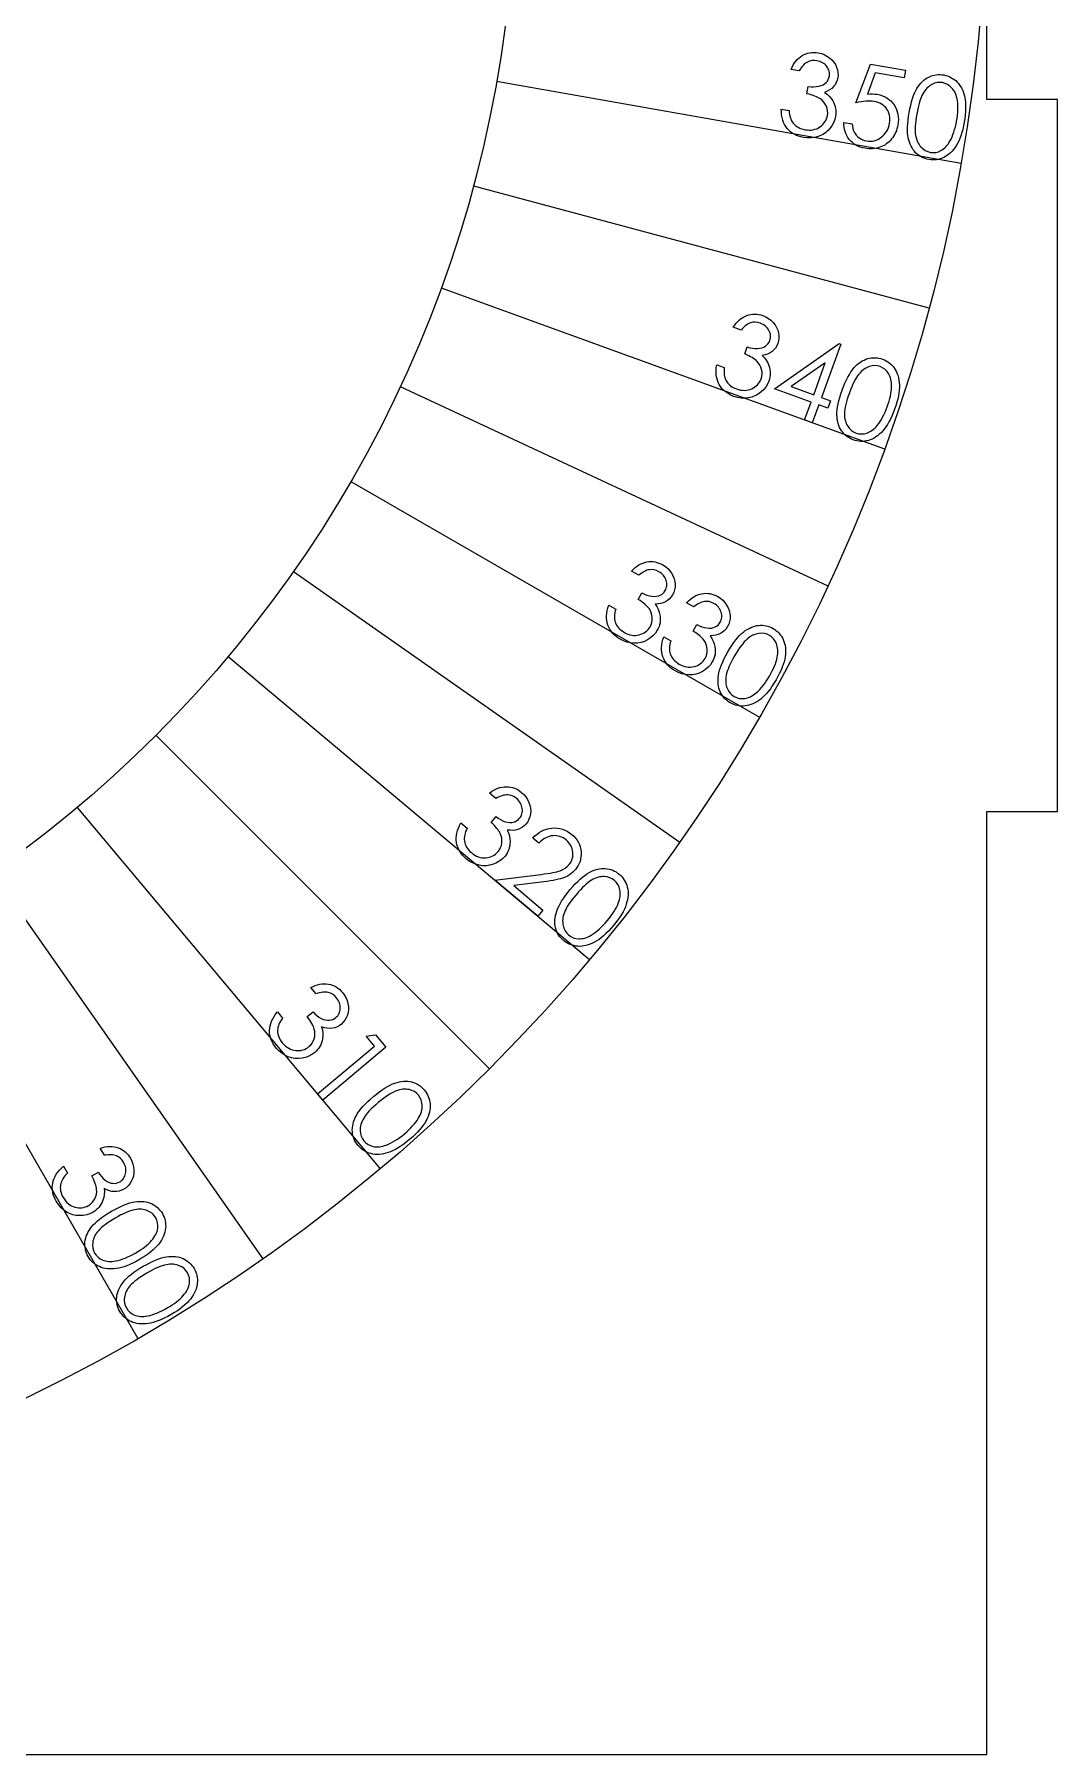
# Model space of a CAD drawing. Header units: millimetres. Extents: x 0 to 150, y -15 to 160.
# Drawn here: x 106.6 to 150, y 0 to 73 of the extents above; entities that cross this region are included whole.
import ezdxf

# ---------------------------------------------------------------- set-up
doc = ezdxf.new("R2010")
doc.units = ezdxf.units.MM

msp = doc.modelspace()

# ---------------------------------------------------------------- linework, layer by layer
at = {"color": 7, "linetype": 'Continuous', "lineweight": 25}
for p, q in [((147, 70.2), (147, 100)), ((150, 70.2), (147, 70.2)), ((150, 40), (150, 70.2)), ((147, 40), (150, 40)), ((147, 0), (147, 40)), ((3, 0), (147, 0))]:
    msp.add_line(p, q, dxfattribs=at)
at = {"color": 7, "linetype": 'Continuous'}
for p, q in [((126.21, 70.97), (145.906, 67.497)), ((125.228, 66.541), (144.547, 61.365)), ((123.864, 62.215), (142.658, 55.375)), ((122.128, 58.024), (140.254, 49.571)), ((120.033, 54), (137.354, 44)), ((117.596, 50.174), (133.979, 38.702)), ((114.834, 46.575), (130.155, 33.719)), ((111.77, 43.23), (125.912, 29.088)), ((108.425, 40.166), (121.281, 24.845)), ((104.826, 37.404), (116.298, 21.021)), ((101, 34.967), (111, 17.646))]:
    msp.add_line(p, q, dxfattribs=at)
at = {"color": 7, "linetype": 'Continuous', "flags": 128}
for points in [[(139.044, 71.413), (138.696, 71.474), (138.696, 71.474), (138.741, 71.573), (138.789, 71.663), (138.842, 71.747), (138.901, 71.824), (138.962, 71.894), (139.029, 71.956), (139.1, 72.012), (139.175, 72.061), (139.253, 72.102), (139.333, 72.136), (139.415, 72.161), (139.499, 72.18), (139.585, 72.19), (139.672, 72.193), (139.761, 72.188), (139.852, 72.176), (139.852, 72.176), (139.982, 72.145), (140.104, 72.1), (140.219, 72.04), (140.328, 71.966), (140.425, 71.88), (140.508, 71.786), (140.576, 71.685), (140.628, 71.574), (140.665, 71.46), (140.686, 71.346), (140.691, 71.233), (140.679, 71.12), (140.679, 71.12), (140.653, 71.014), (140.614, 70.916), (140.563, 70.826), (140.499, 70.744), (140.423, 70.67), (140.333, 70.605), (140.231, 70.548), (140.116, 70.498), (140.116, 70.498), (140.224, 70.422), (140.319, 70.336), (140.4, 70.24), (140.469, 70.135), (140.469, 70.135), (140.509, 70.057), (140.542, 69.977), (140.567, 69.898), (140.585, 69.818), (140.596, 69.736), (140.599, 69.654), (140.595, 69.571), (140.584, 69.487), (140.584, 69.487), (140.549, 69.345), (140.496, 69.21), (140.423, 69.081), (140.333, 68.959), (140.282, 68.903), (140.228, 68.85), (140.171, 68.802), (140.111, 68.758), (140.048, 68.718), (139.983, 68.683), (139.914, 68.652), (139.844, 68.626), (139.696, 68.586), (139.544, 68.568), (139.387, 68.567), (139.225, 68.586), (139.225, 68.586), (139.118, 68.61), (139.017, 68.64), (138.922, 68.677), (138.832, 68.722), (138.748, 68.773), (138.671, 68.832), (138.6, 68.898), (138.534, 68.971), (138.475, 69.051), (138.424, 69.137), (138.381, 69.229), (138.346, 69.328), (138.318, 69.433), (138.298, 69.544), (138.286, 69.661), (138.281, 69.785), (138.281, 69.785), (138.615, 69.726), (138.615, 69.726), (138.624, 69.642), (138.637, 69.563), (138.652, 69.49), (138.672, 69.422), (138.694, 69.358), (138.721, 69.3), (138.751, 69.248), (138.783, 69.201), (138.783, 69.201), (138.83, 69.147), (138.882, 69.098), (138.938, 69.056), (138.999, 69.018), (139.065, 68.985), (139.135, 68.957), (139.21, 68.935), (139.289, 68.918), (139.289, 68.918), (139.38, 68.905), (139.468, 68.901), (139.553, 68.903), (139.634, 68.915), (139.712, 68.933), (139.786, 68.959), (139.857, 68.993), (139.925, 69.035), (139.988, 69.083), (140.044, 69.134), (140.094, 69.189), (140.137, 69.248), (140.173, 69.31), (140.203, 69.376), (140.226, 69.445), (140.243, 69.518), (140.243, 69.518), (140.253, 69.618), (140.249, 69.717), (140.229, 69.815), (140.196, 69.912), (140.149, 70.005), (140.09, 70.088), (140.021, 70.163), (139.94, 70.228), (139.893, 70.258), (139.839, 70.287), (139.779, 70.315), (139.712, 70.342), (139.637, 70.368), (139.556, 70.393), (139.468, 70.418), (139.373, 70.441), (139.373, 70.441), (139.429, 70.754), (139.429, 70.754), (139.544, 70.74), (139.656, 70.735), (139.765, 70.743), (139.87, 70.761), (139.968, 70.789), (140.053, 70.826), (140.126, 70.87), (140.187, 70.922), (140.237, 70.981), (140.276, 71.045), (140.306, 71.113), (140.324, 71.186), (140.324, 71.186), (140.331, 71.241), (140.332, 71.295), (140.327, 71.349), (140.316, 71.401), (140.299, 71.453), (140.277, 71.503), (140.248, 71.553), (140.214, 71.602), (140.174, 71.648), (140.132, 71.69), (140.085, 71.727), (140.034, 71.76), (139.98, 71.788), (139.922, 71.811), (139.86, 71.83), (139.794, 71.844), (139.794, 71.844), (139.686, 71.855), (139.583, 71.849), (139.484, 71.826), (139.391, 71.787), (139.345, 71.76), (139.301, 71.727), (139.257, 71.69), (139.213, 71.645), (139.17, 71.596), (139.128, 71.541), (139.086, 71.48), (139.044, 71.413)], [(143.544, 71.437), (143.488, 71.111), (143.488, 71.111), (142.271, 71.326), (142.271, 71.326), (141.936, 70.425), (141.936, 70.425), (142.05, 70.434), (142.157, 70.435), (142.257, 70.431), (142.35, 70.418), (142.35, 70.418), (142.463, 70.393), (142.569, 70.359), (142.669, 70.316), (142.762, 70.265), (142.848, 70.205), (142.927, 70.135), (142.999, 70.057), (143.064, 69.97), (143.121, 69.877), (143.167, 69.779), (143.204, 69.678), (143.229, 69.574), (143.244, 69.465), (143.249, 69.353), (143.243, 69.237), (143.227, 69.117), (143.227, 69.117), (143.21, 69.034), (143.188, 68.953), (143.162, 68.875), (143.131, 68.8), (143.096, 68.728), (143.056, 68.658), (143.011, 68.591), (142.962, 68.526), (142.909, 68.465), (142.854, 68.409), (142.796, 68.357), (142.735, 68.311), (142.672, 68.268), (142.605, 68.231), (142.536, 68.198), (142.464, 68.17), (142.391, 68.147), (142.315, 68.129), (142.237, 68.116), (142.158, 68.108), (142.077, 68.106), (141.994, 68.108), (141.91, 68.115), (141.823, 68.128), (141.823, 68.128), (141.722, 68.15), (141.626, 68.179), (141.536, 68.216), (141.451, 68.26), (141.372, 68.31), (141.298, 68.369), (141.229, 68.434), (141.166, 68.507), (141.11, 68.585), (141.062, 68.666), (141.022, 68.751), (140.99, 68.839), (140.966, 68.93), (140.95, 69.026), (140.942, 69.124), (140.942, 69.225), (140.942, 69.225), (141.293, 69.163), (141.293, 69.163), (141.299, 69.065), (141.314, 68.975), (141.337, 68.893), (141.369, 68.819), (141.41, 68.752), (141.459, 68.689), (141.518, 68.63), (141.585, 68.576), (141.659, 68.529), (141.736, 68.491), (141.816, 68.463), (141.9, 68.443), (141.9, 68.443), (141.984, 68.432), (142.066, 68.43), (142.146, 68.437), (142.224, 68.451), (142.301, 68.475), (142.377, 68.507), (142.452, 68.547), (142.524, 68.596), (142.592, 68.653), (142.653, 68.714), (142.708, 68.78), (142.756, 68.852), (142.796, 68.929), (142.83, 69.012), (142.857, 69.1), (142.878, 69.193), (142.878, 69.193), (142.889, 69.278), (142.893, 69.36), (142.89, 69.439), (142.878, 69.516), (142.86, 69.589), (142.834, 69.66), (142.8, 69.727), (142.759, 69.793), (142.711, 69.854), (142.658, 69.908), (142.598, 69.957), (142.533, 69.999), (142.462, 70.037), (142.386, 70.067), (142.303, 70.093), (142.215, 70.112), (142.215, 70.112), (142.137, 70.122), (142.053, 70.128), (141.966, 70.129), (141.872, 70.125), (141.774, 70.116), (141.671, 70.101), (141.563, 70.082), (141.45, 70.058), (141.45, 70.058), (142.065, 71.697), (142.065, 71.697), (143.545, 71.437)], [(143.706, 69.645), (143.738, 69.809), (143.771, 69.962), (143.809, 70.105), (143.849, 70.239), (143.891, 70.361), (143.936, 70.472), (143.985, 70.574), (144.036, 70.665), (144.09, 70.748), (144.147, 70.824), (144.206, 70.894), (144.269, 70.959), (144.333, 71.016), (144.401, 71.068), (144.471, 71.113), (144.545, 71.152), (144.62, 71.185), (144.696, 71.212), (144.773, 71.231), (144.851, 71.245), (144.93, 71.253), (145.009, 71.255), (145.09, 71.249), (145.171, 71.238), (145.171, 71.238), (145.252, 71.22), (145.331, 71.197), (145.406, 71.168), (145.479, 71.135), (145.548, 71.094), (145.614, 71.048), (145.678, 70.997), (145.738, 70.94), (145.795, 70.878), (145.847, 70.81), (145.894, 70.737), (145.938, 70.659), (145.976, 70.574), (146.009, 70.485), (146.039, 70.391), (146.063, 70.29), (146.082, 70.185), (146.095, 70.071), (146.101, 69.95), (146.102, 69.821), (146.095, 69.686), (146.082, 69.543), (146.063, 69.392), (146.038, 69.235), (146.038, 69.235), (146.008, 69.078), (145.975, 68.931), (145.938, 68.793), (145.898, 68.663), (145.855, 68.543), (145.808, 68.432), (145.758, 68.33), (145.704, 68.237), (145.647, 68.152), (145.587, 68.073), (145.526, 68.001), (145.461, 67.935), (145.394, 67.876), (145.324, 67.823), (145.251, 67.777), (145.176, 67.737), (145.099, 67.704), (145.021, 67.677), (144.942, 67.656), (144.863, 67.642), (144.783, 67.635), (144.702, 67.633), (144.621, 67.638), (144.538, 67.649), (144.538, 67.649), (144.457, 67.667), (144.38, 67.689), (144.306, 67.718), (144.235, 67.752), (144.167, 67.791), (144.102, 67.836), (144.04, 67.886), (143.981, 67.942), (143.926, 68.003), (143.876, 68.069), (143.83, 68.141), (143.789, 68.217), (143.752, 68.299), (143.72, 68.386), (143.693, 68.478), (143.67, 68.575), (143.652, 68.679), (143.641, 68.791), (143.636, 68.912), (143.638, 69.042), (143.645, 69.18), (143.659, 69.326), (143.68, 69.482), (143.706, 69.645)], [(144.029, 69.582), (144.006, 69.441), (143.987, 69.309), (143.973, 69.185), (143.965, 69.069), (143.961, 68.962), (143.961, 68.862), (143.967, 68.771), (143.978, 68.688), (143.992, 68.612), (144.011, 68.539), (144.034, 68.47), (144.06, 68.406), (144.09, 68.345), (144.124, 68.287), (144.162, 68.234), (144.203, 68.185), (144.294, 68.1), (144.391, 68.034), (144.494, 67.986), (144.604, 67.957), (144.604, 67.957), (144.717, 67.947), (144.831, 67.956), (144.943, 67.984), (145.055, 68.031), (145.11, 68.063), (145.163, 68.099), (145.214, 68.141), (145.262, 68.189), (145.308, 68.24), (145.353, 68.298), (145.395, 68.36), (145.435, 68.428), (145.435, 68.428), (145.481, 68.517), (145.524, 68.61), (145.564, 68.709), (145.601, 68.813), (145.635, 68.923), (145.665, 69.038), (145.693, 69.158), (145.717, 69.284), (145.717, 69.284), (145.737, 69.41), (145.753, 69.531), (145.764, 69.647), (145.771, 69.758), (145.773, 69.863), (145.77, 69.963), (145.763, 70.058), (145.751, 70.147), (145.736, 70.232), (145.716, 70.312), (145.693, 70.387), (145.667, 70.456), (145.636, 70.52), (145.601, 70.58), (145.564, 70.635), (145.521, 70.684), (145.432, 70.769), (145.336, 70.835), (145.233, 70.882), (145.125, 70.912), (145.125, 70.912), (145.011, 70.922), (144.897, 70.912), (144.785, 70.884), (144.671, 70.835), (144.616, 70.803), (144.562, 70.766), (144.511, 70.724), (144.462, 70.677), (144.415, 70.626), (144.37, 70.569), (144.328, 70.506), (144.288, 70.44), (144.249, 70.365), (144.212, 70.282), (144.178, 70.189), (144.144, 70.086), (144.113, 69.974), (144.083, 69.853), (144.055, 69.722), (144.029, 69.582)], [(136.577, 60.42), (136.246, 60.54), (136.246, 60.54), (136.307, 60.629), (136.371, 60.71), (136.437, 60.783), (136.507, 60.848), (136.581, 60.906), (136.657, 60.956), (136.736, 60.999), (136.819, 61.033), (136.903, 61.06), (136.988, 61.08), (137.073, 61.091), (137.159, 61.094), (137.244, 61.09), (137.331, 61.078), (137.418, 61.058), (137.504, 61.03), (137.504, 61.03), (137.627, 60.977), (137.74, 60.911), (137.843, 60.832), (137.936, 60.74), (138.017, 60.639), (138.082, 60.533), (138.131, 60.421), (138.163, 60.303), (138.18, 60.184), (138.18, 60.069), (138.165, 59.956), (138.134, 59.848), (138.134, 59.848), (138.091, 59.748), (138.035, 59.658), (137.969, 59.579), (137.893, 59.509), (137.805, 59.45), (137.705, 59.401), (137.595, 59.363), (137.474, 59.334), (137.474, 59.334), (137.566, 59.24), (137.645, 59.139), (137.708, 59.031), (137.758, 58.915), (137.758, 58.915), (137.783, 58.831), (137.802, 58.748), (137.813, 58.665), (137.817, 58.583), (137.814, 58.501), (137.802, 58.42), (137.784, 58.339), (137.759, 58.258), (137.759, 58.258), (137.7, 58.125), (137.624, 58.001), (137.53, 57.887), (137.42, 57.784), (137.36, 57.737), (137.298, 57.695), (137.233, 57.657), (137.167, 57.624), (137.098, 57.596), (137.028, 57.573), (136.955, 57.554), (136.88, 57.54), (136.729, 57.527), (136.576, 57.534), (136.422, 57.561), (136.266, 57.608), (136.266, 57.608), (136.165, 57.649), (136.07, 57.697), (135.983, 57.75), (135.902, 57.809), (135.829, 57.874), (135.764, 57.946), (135.705, 58.023), (135.653, 58.105), (135.609, 58.194), (135.574, 58.288), (135.547, 58.386), (135.529, 58.49), (135.52, 58.598), (135.52, 58.711), (135.528, 58.828), (135.545, 58.951), (135.545, 58.951), (135.864, 58.835), (135.864, 58.835), (135.858, 58.751), (135.857, 58.671), (135.86, 58.596), (135.867, 58.525), (135.878, 58.459), (135.894, 58.398), (135.914, 58.341), (135.938, 58.289), (135.938, 58.289), (135.975, 58.228), (136.017, 58.171), (136.065, 58.119), (136.118, 58.072), (136.177, 58.028), (136.241, 57.988), (136.311, 57.954), (136.386, 57.923), (136.386, 57.923), (136.474, 57.895), (136.559, 57.875), (136.643, 57.864), (136.725, 57.86), (136.804, 57.864), (136.882, 57.878), (136.958, 57.899), (137.032, 57.928), (137.102, 57.964), (137.167, 58.005), (137.225, 58.05), (137.277, 58.101), (137.324, 58.155), (137.364, 58.215), (137.399, 58.279), (137.428, 58.348), (137.428, 58.348), (137.455, 58.444), (137.468, 58.542), (137.466, 58.642), (137.45, 58.743), (137.42, 58.843), (137.378, 58.935), (137.322, 59.02), (137.253, 59.098), (137.213, 59.135), (137.165, 59.173), (137.11, 59.212), (137.049, 59.25), (136.98, 59.288), (136.904, 59.328), (136.822, 59.367), (136.733, 59.406), (136.733, 59.406), (136.842, 59.705), (136.842, 59.705), (136.953, 59.67), (137.063, 59.647), (137.171, 59.635), (137.277, 59.635), (137.378, 59.646), (137.469, 59.666), (137.548, 59.697), (137.617, 59.738), (137.676, 59.787), (137.725, 59.843), (137.765, 59.905), (137.796, 59.973), (137.796, 59.973), (137.812, 60.027), (137.823, 60.08), (137.827, 60.133), (137.826, 60.186), (137.819, 60.24), (137.805, 60.294), (137.786, 60.348), (137.76, 60.402), (137.73, 60.454), (137.695, 60.503), (137.655, 60.547), (137.612, 60.588), (137.563, 60.625), (137.509, 60.658), (137.451, 60.688), (137.389, 60.713), (137.389, 60.713), (137.284, 60.742), (137.182, 60.754), (137.082, 60.749), (136.983, 60.726), (136.934, 60.708), (136.884, 60.683), (136.834, 60.654), (136.784, 60.618), (136.733, 60.578), (136.681, 60.531), (136.629, 60.478), (136.578, 60.42)], [(140.742, 59.851), (140.809, 59.827), (140.809, 59.827), (139.983, 57.558), (139.983, 57.558), (140.377, 57.415), (140.377, 57.415), (140.264, 57.103), (140.264, 57.103), (139.87, 57.246), (139.87, 57.246), (139.594, 56.49), (139.594, 56.49), (139.269, 56.608), (139.269, 56.608), (139.544, 57.365), (139.544, 57.365), (137.989, 57.931), (137.989, 57.931), (140.743, 59.851)], [(140.864, 57.869), (140.923, 58.025), (140.983, 58.17), (141.044, 58.304), (141.107, 58.427), (141.169, 58.54), (141.234, 58.643), (141.299, 58.734), (141.365, 58.815), (141.432, 58.887), (141.501, 58.953), (141.572, 59.012), (141.644, 59.063), (141.718, 59.109), (141.794, 59.148), (141.871, 59.18), (141.949, 59.206), (142.029, 59.225), (142.108, 59.239), (142.187, 59.245), (142.266, 59.246), (142.345, 59.239), (142.423, 59.227), (142.502, 59.208), (142.58, 59.183), (142.58, 59.183), (142.657, 59.151), (142.73, 59.115), (142.8, 59.073), (142.865, 59.027), (142.926, 58.975), (142.984, 58.919), (143.037, 58.857), (143.087, 58.791), (143.132, 58.72), (143.171, 58.644), (143.204, 58.564), (143.233, 58.479), (143.256, 58.39), (143.274, 58.296), (143.286, 58.198), (143.293, 58.095), (143.293, 57.987), (143.286, 57.874), (143.272, 57.753), (143.249, 57.627), (143.22, 57.495), (143.183, 57.356), (143.138, 57.212), (143.086, 57.061), (143.086, 57.061), (143.029, 56.912), (142.971, 56.774), (142.911, 56.644), (142.848, 56.524), (142.784, 56.413), (142.719, 56.312), (142.652, 56.22), (142.583, 56.138), (142.512, 56.065), (142.44, 55.997), (142.367, 55.937), (142.292, 55.884), (142.215, 55.837), (142.137, 55.797), (142.058, 55.764), (141.977, 55.738), (141.896, 55.718), (141.815, 55.706), (141.734, 55.699), (141.654, 55.699), (141.574, 55.706), (141.494, 55.718), (141.414, 55.737), (141.335, 55.763), (141.335, 55.763), (141.259, 55.794), (141.187, 55.83), (141.119, 55.87), (141.055, 55.916), (140.995, 55.967), (140.938, 56.021), (140.887, 56.082), (140.838, 56.147), (140.795, 56.217), (140.757, 56.29), (140.724, 56.369), (140.697, 56.451), (140.676, 56.538), (140.659, 56.629), (140.648, 56.724), (140.643, 56.823), (140.643, 56.928), (140.652, 57.041), (140.668, 57.161), (140.692, 57.288), (140.724, 57.423), (140.763, 57.564), (140.809, 57.713), (140.864, 57.869)], [(139.658, 57.677), (140.151, 59.034), (140.151, 59.034), (138.699, 58.025), (138.699, 58.025), (139.658, 57.677)], [(141.169, 57.751), (141.122, 57.617), (141.081, 57.49), (141.046, 57.37), (141.018, 57.258), (140.995, 57.153), (140.979, 57.055), (140.969, 56.965), (140.964, 56.882), (140.966, 56.804), (140.971, 56.729), (140.981, 56.658), (140.996, 56.589), (141.015, 56.524), (141.039, 56.462), (141.067, 56.403), (141.099, 56.347), (141.173, 56.248), (141.257, 56.166), (141.351, 56.101), (141.453, 56.053), (141.453, 56.053), (141.563, 56.024), (141.675, 56.013), (141.791, 56.021), (141.909, 56.049), (141.969, 56.07), (142.027, 56.097), (142.085, 56.129), (142.14, 56.167), (142.195, 56.211), (142.249, 56.259), (142.301, 56.314), (142.352, 56.373), (142.352, 56.373), (142.413, 56.452), (142.471, 56.537), (142.528, 56.627), (142.582, 56.723), (142.634, 56.825), (142.684, 56.933), (142.732, 57.046), (142.777, 57.165), (142.777, 57.165), (142.82, 57.286), (142.856, 57.402), (142.888, 57.515), (142.913, 57.622), (142.933, 57.726), (142.949, 57.825), (142.958, 57.918), (142.962, 58.009), (142.961, 58.095), (142.956, 58.176), (142.946, 58.254), (142.932, 58.327), (142.913, 58.396), (142.889, 58.46), (142.861, 58.52), (142.829, 58.576), (142.755, 58.675), (142.672, 58.757), (142.58, 58.822), (142.478, 58.868), (142.478, 58.868), (142.368, 58.899), (142.255, 58.909), (142.138, 58.9), (142.018, 58.871), (141.958, 58.85), (141.899, 58.823), (141.841, 58.791), (141.785, 58.753), (141.73, 58.71), (141.676, 58.662), (141.623, 58.608), (141.572, 58.549), (141.522, 58.484), (141.471, 58.408), (141.421, 58.322), (141.37, 58.227), (141.32, 58.122), (141.27, 58.008), (141.22, 57.884), (141.169, 57.751)], [(132.241, 50.022), (131.936, 50.199), (131.936, 50.199), (132.011, 50.275), (132.088, 50.344), (132.167, 50.404), (132.246, 50.457), (132.328, 50.5), (132.412, 50.537), (132.497, 50.565), (132.584, 50.584), (132.672, 50.596), (132.758, 50.6), (132.844, 50.597), (132.929, 50.586), (133.013, 50.567), (133.095, 50.539), (133.178, 50.505), (133.258, 50.462), (133.258, 50.462), (133.37, 50.389), (133.469, 50.304), (133.557, 50.209), (133.633, 50.102), (133.696, 49.988), (133.741, 49.873), (133.769, 49.753), (133.781, 49.632), (133.777, 49.512), (133.757, 49.399), (133.723, 49.291), (133.673, 49.189), (133.673, 49.189), (133.613, 49.099), (133.543, 49.019), (133.464, 48.953), (133.377, 48.898), (133.279, 48.855), (133.173, 48.824), (133.058, 48.805), (132.934, 48.798), (132.934, 48.798), (133.009, 48.691), (133.068, 48.578), (133.112, 48.46), (133.14, 48.337), (133.14, 48.337), (133.151, 48.25), (133.154, 48.165), (133.151, 48.082), (133.141, 48), (133.123, 47.92), (133.098, 47.842), (133.067, 47.766), (133.027, 47.691), (133.027, 47.691), (132.946, 47.569), (132.85, 47.461), (132.739, 47.365), (132.612, 47.282), (132.476, 47.215), (132.335, 47.169), (132.189, 47.142), (132.039, 47.136), (131.887, 47.15), (131.738, 47.183), (131.592, 47.236), (131.446, 47.309), (131.446, 47.309), (131.354, 47.367), (131.269, 47.431), (131.193, 47.498), (131.124, 47.57), (131.063, 47.647), (131.01, 47.729), (130.966, 47.815), (130.93, 47.905), (130.902, 48), (130.883, 48.098), (130.874, 48.2), (130.875, 48.305), (130.884, 48.413), (130.903, 48.524), (130.931, 48.639), (130.969, 48.756), (130.969, 48.756), (131.263, 48.587), (131.263, 48.587), (131.242, 48.505), (131.227, 48.426), (131.217, 48.352), (131.212, 48.281), (131.212, 48.214), (131.216, 48.151), (131.227, 48.092), (131.242, 48.036), (131.242, 48.036), (131.267, 47.97), (131.299, 47.907), (131.337, 47.848), (131.381, 47.792), (131.431, 47.738), (131.488, 47.689), (131.55, 47.642), (131.619, 47.599), (131.619, 47.599), (131.7, 47.556), (131.781, 47.522), (131.862, 47.495), (131.941, 47.478), (132.021, 47.468), (132.099, 47.468), (132.178, 47.475), (132.256, 47.492), (132.331, 47.515), (132.401, 47.544), (132.466, 47.579), (132.527, 47.619), (132.582, 47.665), (132.632, 47.717), (132.678, 47.773), (132.718, 47.837), (132.718, 47.837), (132.762, 47.926), (132.791, 48.02), (132.807, 48.119), (132.809, 48.221), (132.797, 48.325), (132.771, 48.423), (132.731, 48.516), (132.677, 48.605), (132.643, 48.649), (132.603, 48.695), (132.556, 48.742), (132.502, 48.79), (132.441, 48.84), (132.373, 48.891), (132.299, 48.944), (132.218, 48.998), (132.218, 48.998), (132.376, 49.272), (132.376, 49.272), (132.479, 49.219), (132.584, 49.177), (132.688, 49.147), (132.793, 49.129), (132.894, 49.122), (132.987, 49.127), (133.07, 49.143), (133.145, 49.171), (133.212, 49.209), (133.27, 49.255), (133.321, 49.309), (133.363, 49.371), (133.363, 49.371), (133.388, 49.421), (133.407, 49.472), (133.421, 49.523), (133.429, 49.576), (133.431, 49.63), (133.427, 49.685), (133.417, 49.742), (133.402, 49.8), (133.381, 49.856), (133.355, 49.91), (133.323, 49.961), (133.287, 50.009), (133.246, 50.053), (133.199, 50.096), (133.147, 50.135), (133.09, 50.171), (133.09, 50.171), (132.992, 50.218), (132.894, 50.247), (132.794, 50.26), (132.693, 50.254), (132.642, 50.244), (132.589, 50.229), (132.535, 50.208), (132.478, 50.182), (132.422, 50.15), (132.363, 50.113), (132.303, 50.07), (132.242, 50.022)], [(134.573, 48.676), (134.267, 48.852), (134.267, 48.852), (134.342, 48.929), (134.42, 48.998), (134.498, 49.058), (134.578, 49.11), (134.66, 49.154), (134.743, 49.19), (134.829, 49.218), (134.916, 49.238), (135.004, 49.25), (135.09, 49.254), (135.175, 49.251), (135.26, 49.239), (135.344, 49.221), (135.427, 49.193), (135.509, 49.159), (135.59, 49.116), (135.59, 49.116), (135.701, 49.043), (135.801, 48.958), (135.888, 48.863), (135.965, 48.756), (136.027, 48.642), (136.073, 48.526), (136.101, 48.407), (136.113, 48.286), (136.109, 48.166), (136.089, 48.052), (136.055, 47.945), (136.005, 47.843), (136.005, 47.843), (135.945, 47.752), (135.874, 47.673), (135.796, 47.607), (135.708, 47.552), (135.611, 47.509), (135.505, 47.478), (135.389, 47.459), (135.265, 47.452), (135.265, 47.452), (135.34, 47.344), (135.4, 47.231), (135.443, 47.114), (135.471, 46.991), (135.471, 46.991), (135.482, 46.904), (135.486, 46.819), (135.482, 46.736), (135.473, 46.654), (135.454, 46.574), (135.43, 46.496), (135.398, 46.42), (135.359, 46.345), (135.359, 46.345), (135.278, 46.223), (135.182, 46.115), (135.07, 46.019), (134.943, 45.936), (134.807, 45.869), (134.666, 45.823), (134.521, 45.796), (134.371, 45.79), (134.219, 45.804), (134.07, 45.837), (133.923, 45.89), (133.778, 45.963), (133.778, 45.963), (133.686, 46.021), (133.601, 46.084), (133.524, 46.152), (133.456, 46.224), (133.395, 46.301), (133.342, 46.382), (133.298, 46.469), (133.261, 46.559), (133.233, 46.654), (133.215, 46.752), (133.206, 46.854), (133.207, 46.959), (133.216, 47.067), (133.235, 47.177), (133.263, 47.292), (133.301, 47.41), (133.301, 47.41), (133.594, 47.241), (133.594, 47.241), (133.574, 47.159), (133.559, 47.08), (133.549, 47.006), (133.544, 46.935), (133.543, 46.868), (133.548, 46.805), (133.559, 46.746), (133.573, 46.69), (133.573, 46.69), (133.599, 46.624), (133.631, 46.561), (133.669, 46.502), (133.713, 46.446), (133.763, 46.392), (133.819, 46.342), (133.882, 46.296), (133.951, 46.253), (133.951, 46.253), (134.032, 46.21), (134.112, 46.176), (134.193, 46.149), (134.273, 46.131), (134.352, 46.122), (134.431, 46.122), (134.509, 46.129), (134.587, 46.145), (134.662, 46.169), (134.732, 46.198), (134.797, 46.232), (134.858, 46.273), (134.913, 46.319), (134.964, 46.37), (135.009, 46.427), (135.05, 46.49), (135.05, 46.49), (135.093, 46.58), (135.123, 46.674), (135.139, 46.773), (135.14, 46.875), (135.128, 46.978), (135.102, 47.077), (135.063, 47.17), (135.009, 47.259), (134.975, 47.303), (134.934, 47.349), (134.887, 47.396), (134.833, 47.444), (134.772, 47.494), (134.705, 47.545), (134.631, 47.597), (134.549, 47.651), (134.549, 47.651), (134.708, 47.926), (134.708, 47.926), (134.811, 47.873), (134.915, 47.831), (135.02, 47.801), (135.125, 47.783), (135.226, 47.776), (135.318, 47.78), (135.402, 47.797), (135.477, 47.825), (135.543, 47.862), (135.602, 47.909), (135.652, 47.963), (135.694, 48.025), (135.694, 48.025), (135.719, 48.075), (135.739, 48.125), (135.752, 48.177), (135.761, 48.23), (135.762, 48.284), (135.759, 48.339), (135.749, 48.396), (135.733, 48.454), (135.712, 48.51), (135.687, 48.564), (135.655, 48.615), (135.618, 48.662), (135.577, 48.707), (135.53, 48.749), (135.478, 48.789), (135.421, 48.824), (135.421, 48.824), (135.324, 48.871), (135.226, 48.901), (135.126, 48.913), (135.025, 48.908), (134.973, 48.898), (134.92, 48.883), (134.866, 48.862), (134.81, 48.836), (134.753, 48.804), (134.694, 48.767), (134.635, 48.724), (134.573, 48.676)], [(136.02, 46.767), (136.105, 46.91), (136.19, 47.042), (136.272, 47.164), (136.355, 47.275), (136.436, 47.374), (136.518, 47.464), (136.597, 47.543), (136.676, 47.611), (136.755, 47.67), (136.835, 47.722), (136.915, 47.768), (136.994, 47.807), (137.075, 47.839), (137.156, 47.864), (137.238, 47.882), (137.32, 47.894), (137.401, 47.899), (137.482, 47.898), (137.56, 47.891), (137.638, 47.877), (137.715, 47.858), (137.79, 47.832), (137.864, 47.799), (137.936, 47.761), (137.936, 47.761), (138.006, 47.717), (138.072, 47.668), (138.133, 47.616), (138.189, 47.559), (138.24, 47.498), (138.287, 47.432), (138.329, 47.363), (138.366, 47.288), (138.397, 47.21), (138.423, 47.129), (138.443, 47.044), (138.456, 46.956), (138.463, 46.864), (138.465, 46.769), (138.46, 46.671), (138.449, 46.568), (138.43, 46.462), (138.404, 46.351), (138.369, 46.235), (138.325, 46.115), (138.273, 45.99), (138.212, 45.86), (138.143, 45.725), (138.066, 45.586), (138.066, 45.586), (137.984, 45.45), (137.902, 45.323), (137.821, 45.206), (137.739, 45.099), (137.657, 45.001), (137.575, 44.913), (137.493, 44.834), (137.411, 44.766), (137.329, 44.705), (137.246, 44.651), (137.163, 44.605), (137.08, 44.566), (136.997, 44.533), (136.913, 44.507), (136.83, 44.489), (136.746, 44.477), (136.662, 44.472), (136.58, 44.473), (136.499, 44.481), (136.42, 44.494), (136.342, 44.515), (136.267, 44.541), (136.192, 44.574), (136.118, 44.612), (136.118, 44.612), (136.049, 44.656), (135.984, 44.703), (135.924, 44.755), (135.868, 44.811), (135.818, 44.871), (135.772, 44.935), (135.732, 45.004), (135.695, 45.076), (135.664, 45.153), (135.64, 45.232), (135.622, 45.315), (135.609, 45.401), (135.603, 45.49), (135.602, 45.582), (135.608, 45.678), (135.62, 45.777), (135.639, 45.88), (135.667, 45.989), (135.704, 46.104), (135.749, 46.225), (135.804, 46.352), (135.867, 46.485), (135.939, 46.623), (136.02, 46.767)], [(136.299, 46.598), (136.23, 46.474), (136.167, 46.356), (136.112, 46.245), (136.065, 46.139), (136.024, 46.04), (135.991, 45.946), (135.965, 45.859), (135.947, 45.778), (135.935, 45.701), (135.927, 45.627), (135.925, 45.554), (135.927, 45.485), (135.935, 45.418), (135.948, 45.352), (135.965, 45.289), (135.987, 45.229), (136.043, 45.118), (136.111, 45.023), (136.192, 44.942), (136.284, 44.878), (136.284, 44.878), (136.387, 44.829), (136.497, 44.799), (136.612, 44.787), (136.733, 44.794), (136.795, 44.804), (136.857, 44.821), (136.919, 44.843), (136.98, 44.87), (137.041, 44.904), (137.102, 44.942), (137.163, 44.987), (137.224, 45.037), (137.224, 45.037), (137.297, 45.104), (137.37, 45.176), (137.441, 45.255), (137.512, 45.341), (137.581, 45.432), (137.649, 45.528), (137.715, 45.632), (137.78, 45.742), (137.78, 45.742), (137.843, 45.853), (137.9, 45.961), (137.949, 46.066), (137.994, 46.168), (138.031, 46.266), (138.064, 46.361), (138.089, 46.452), (138.109, 46.54), (138.123, 46.625), (138.132, 46.706), (138.135, 46.784), (138.134, 46.858), (138.127, 46.929), (138.115, 46.997), (138.098, 47.061), (138.076, 47.121), (138.02, 47.231), (137.953, 47.326), (137.873, 47.406), (137.781, 47.47), (137.781, 47.47), (137.678, 47.518), (137.568, 47.548), (137.452, 47.56), (137.329, 47.553), (137.203, 47.526), (137.079, 47.478), (136.956, 47.407), (136.835, 47.314), (136.774, 47.258), (136.711, 47.192), (136.646, 47.116), (136.58, 47.032), (136.512, 46.938), (136.443, 46.834), (136.372, 46.72), (136.299, 46.598)], [(126.185, 40.552), (125.912, 40.782), (125.912, 40.782), (126, 40.845), (126.089, 40.899), (126.177, 40.946), (126.266, 40.984), (126.355, 41.013), (126.445, 41.034), (126.535, 41.047), (126.624, 41.051), (126.714, 41.047), (126.8, 41.036), (126.885, 41.017), (126.967, 40.991), (127.047, 40.957), (127.124, 40.916), (127.2, 40.867), (127.273, 40.81), (127.273, 40.81), (127.37, 40.719), (127.455, 40.617), (127.525, 40.507), (127.582, 40.388), (127.624, 40.264), (127.649, 40.142), (127.657, 40.018), (127.647, 39.895), (127.621, 39.778), (127.582, 39.668), (127.53, 39.567), (127.462, 39.475), (127.462, 39.475), (127.387, 39.395), (127.303, 39.329), (127.213, 39.276), (127.117, 39.237), (127.013, 39.211), (126.902, 39.199), (126.784, 39.201), (126.66, 39.215), (126.66, 39.215), (126.715, 39.095), (126.754, 38.972), (126.777, 38.847), (126.783, 38.721), (126.783, 38.721), (126.779, 38.633), (126.767, 38.548), (126.75, 38.465), (126.725, 38.386), (126.694, 38.309), (126.655, 38.237), (126.61, 38.166), (126.559, 38.098), (126.559, 38.098), (126.456, 37.992), (126.342, 37.901), (126.214, 37.825), (126.074, 37.765), (125.928, 37.723), (125.779, 37.701), (125.63, 37.7), (125.479, 37.721), (125.331, 37.761), (125.189, 37.821), (125.052, 37.899), (124.921, 37.997), (124.921, 37.997), (124.839, 38.071), (124.766, 38.148), (124.701, 38.228), (124.646, 38.312), (124.599, 38.399), (124.561, 38.489), (124.532, 38.582), (124.511, 38.679), (124.5, 38.778), (124.499, 38.879), (124.508, 38.981), (124.527, 39.086), (124.555, 39.191), (124.594, 39.298), (124.642, 39.407), (124.701, 39.518), (124.701, 39.518), (124.962, 39.298), (124.962, 39.298), (124.928, 39.22), (124.899, 39.145), (124.876, 39.072), (124.858, 39.004), (124.846, 38.937), (124.84, 38.873), (124.839, 38.813), (124.844, 38.755), (124.844, 38.755), (124.858, 38.685), (124.879, 38.617), (124.906, 38.551), (124.94, 38.487), (124.981, 38.425), (125.028, 38.366), (125.082, 38.309), (125.143, 38.254), (125.143, 38.254), (125.216, 38.197), (125.29, 38.149), (125.366, 38.109), (125.442, 38.077), (125.519, 38.054), (125.597, 38.04), (125.677, 38.034), (125.756, 38.036), (125.835, 38.046), (125.91, 38.063), (125.981, 38.085), (126.048, 38.115), (126.111, 38.151), (126.17, 38.193), (126.226, 38.242), (126.277, 38.298), (126.277, 38.298), (126.336, 38.379), (126.382, 38.467), (126.414, 38.563), (126.434, 38.664), (126.439, 38.769), (126.431, 38.871), (126.407, 38.971), (126.369, 39.068), (126.343, 39.118), (126.312, 39.17), (126.273, 39.225), (126.228, 39.283), (126.176, 39.342), (126.118, 39.405), (126.053, 39.471), (125.982, 39.539), (125.982, 39.539), (126.188, 39.784), (126.188, 39.784), (126.281, 39.713), (126.377, 39.654), (126.475, 39.605), (126.577, 39.568), (126.676, 39.543), (126.769, 39.532), (126.855, 39.534), (126.934, 39.548), (127.007, 39.575), (127.073, 39.611), (127.133, 39.656), (127.185, 39.71), (127.185, 39.71), (127.219, 39.754), (127.248, 39.801), (127.27, 39.851), (127.287, 39.902), (127.298, 39.955), (127.305, 40.01), (127.305, 40.069), (127.299, 40.128), (127.288, 40.188), (127.272, 40.246), (127.249, 40.302), (127.222, 40.356), (127.188, 40.407), (127.149, 40.457), (127.105, 40.505), (127.054, 40.55), (127.054, 40.55), (126.966, 40.615), (126.873, 40.662), (126.776, 40.691), (126.674, 40.704), (126.622, 40.703), (126.566, 40.697), (126.509, 40.686), (126.448, 40.67), (126.386, 40.648), (126.322, 40.622), (126.254, 40.59), (126.185, 40.552)], [(128.003, 38.656), (127.746, 38.871), (127.746, 38.871), (127.834, 38.962), (127.925, 39.043), (128.021, 39.113), (128.12, 39.172), (128.223, 39.219), (128.331, 39.257), (128.442, 39.284), (128.556, 39.299), (128.672, 39.304), (128.784, 39.298), (128.894, 39.281), (129, 39.253), (129.104, 39.213), (129.205, 39.163), (129.302, 39.102), (129.397, 39.029), (129.397, 39.029), (129.484, 38.949), (129.56, 38.866), (129.626, 38.779), (129.681, 38.689), (129.725, 38.595), (129.759, 38.496), (129.782, 38.395), (129.795, 38.289), (129.797, 38.183), (129.79, 38.081), (129.774, 37.981), (129.748, 37.886), (129.713, 37.793), (129.668, 37.703), (129.614, 37.618), (129.551, 37.535), (129.551, 37.535), (129.45, 37.429), (129.34, 37.338), (129.217, 37.262), (129.084, 37.201), (129.01, 37.174), (128.926, 37.149), (128.832, 37.124), (128.728, 37.101), (128.613, 37.079), (128.488, 37.057), (128.354, 37.037), (128.209, 37.017), (128.209, 37.017), (126.94, 36.857), (126.94, 36.857), (128.174, 35.821), (128.174, 35.821), (127.958, 35.563), (127.958, 35.563), (126.141, 37.087), (126.141, 37.087), (128.09, 37.333), (128.09, 37.333), (128.231, 37.352), (128.362, 37.37), (128.481, 37.389), (128.589, 37.408), (128.685, 37.427), (128.771, 37.447), (128.845, 37.467), (128.908, 37.488), (129.017, 37.535), (129.117, 37.594), (129.206, 37.666), (129.286, 37.748), (129.286, 37.748), (129.331, 37.806), (129.368, 37.866), (129.398, 37.929), (129.421, 37.994), (129.437, 38.061), (129.446, 38.13), (129.449, 38.203), (129.444, 38.278), (129.433, 38.352), (129.415, 38.424), (129.391, 38.492), (129.359, 38.557), (129.321, 38.618), (129.277, 38.677), (129.226, 38.733), (129.169, 38.786), (129.169, 38.786), (129.103, 38.836), (129.037, 38.879), (128.968, 38.913), (128.898, 38.94), (128.826, 38.96), (128.751, 38.972), (128.676, 38.977), (128.599, 38.973), (128.521, 38.962), (128.444, 38.943), (128.368, 38.916), (128.293, 38.88), (128.219, 38.836), (128.146, 38.784), (128.073, 38.724), (128.003, 38.656)], [(129.332, 36.687), (129.442, 36.814), (129.549, 36.931), (129.653, 37.037), (129.755, 37.132), (129.853, 37.217), (129.949, 37.292), (130.043, 37.356), (130.133, 37.41), (130.221, 37.454), (130.31, 37.493), (130.397, 37.524), (130.484, 37.549), (130.569, 37.567), (130.654, 37.577), (130.738, 37.581), (130.822, 37.578), (130.904, 37.569), (130.983, 37.555), (131.06, 37.534), (131.135, 37.506), (131.207, 37.473), (131.277, 37.435), (131.345, 37.39), (131.41, 37.339), (131.41, 37.339), (131.473, 37.283), (131.53, 37.223), (131.581, 37.16), (131.627, 37.093), (131.667, 37.023), (131.702, 36.95), (131.732, 36.873), (131.755, 36.793), (131.773, 36.71), (131.784, 36.625), (131.789, 36.537), (131.787, 36.448), (131.778, 36.355), (131.762, 36.26), (131.74, 36.163), (131.711, 36.063), (131.674, 35.961), (131.629, 35.855), (131.573, 35.746), (131.509, 35.635), (131.435, 35.519), (131.352, 35.401), (131.26, 35.28), (131.158, 35.155), (131.158, 35.155), (131.054, 35.033), (130.951, 34.922), (130.849, 34.82), (130.749, 34.728), (130.65, 34.645), (130.554, 34.572), (130.458, 34.508), (130.364, 34.454), (130.272, 34.409), (130.181, 34.37), (130.09, 34.339), (130.001, 34.314), (129.913, 34.296), (129.825, 34.285), (129.738, 34.281), (129.653, 34.285), (129.569, 34.294), (129.488, 34.31), (129.409, 34.332), (129.333, 34.359), (129.259, 34.393), (129.188, 34.433), (129.119, 34.478), (129.053, 34.529), (129.053, 34.529), (128.991, 34.585), (128.936, 34.644), (128.885, 34.705), (128.839, 34.77), (128.8, 34.839), (128.766, 34.911), (128.737, 34.986), (128.714, 35.064), (128.697, 35.146), (128.687, 35.228), (128.682, 35.314), (128.685, 35.401), (128.695, 35.491), (128.71, 35.582), (128.733, 35.676), (128.762, 35.772), (128.8, 35.872), (128.846, 35.976), (128.903, 36.084), (128.97, 36.196), (129.046, 36.312), (129.132, 36.433), (129.227, 36.558), (129.332, 36.687)], [(129.58, 36.47), (129.489, 36.359), (129.407, 36.253), (129.333, 36.152), (129.267, 36.056), (129.21, 35.964), (129.161, 35.877), (129.119, 35.794), (129.087, 35.717), (129.061, 35.643), (129.041, 35.57), (129.026, 35.499), (129.016, 35.429), (129.012, 35.361), (129.013, 35.294), (129.019, 35.228), (129.031, 35.165), (129.067, 35.045), (129.119, 34.938), (129.184, 34.844), (129.265, 34.763), (129.265, 34.763), (129.359, 34.698), (129.462, 34.648), (129.574, 34.616), (129.696, 34.602), (129.76, 34.602), (129.825, 34.607), (129.889, 34.618), (129.955, 34.634), (130.022, 34.657), (130.089, 34.685), (130.157, 34.718), (130.226, 34.757), (130.226, 34.757), (130.31, 34.81), (130.395, 34.87), (130.48, 34.937), (130.565, 35.009), (130.65, 35.087), (130.734, 35.172), (130.819, 35.263), (130.903, 35.361), (130.903, 35.361), (130.984, 35.46), (131.059, 35.558), (131.127, 35.653), (131.189, 35.746), (131.244, 35.837), (131.292, 35.925), (131.333, 36.011), (131.368, 36.096), (131.397, 36.178), (131.42, 36.257), (131.438, 36.333), (131.449, 36.408), (131.455, 36.479), (131.455, 36.549), (131.449, 36.615), (131.438, 36.679), (131.402, 36.798), (131.351, 36.904), (131.286, 36.997), (131.206, 37.076), (131.206, 37.076), (131.112, 37.143), (131.008, 37.192), (130.894, 37.224), (130.771, 37.238), (130.707, 37.238), (130.642, 37.234), (130.576, 37.223), (130.51, 37.207), (130.443, 37.185), (130.376, 37.158), (130.307, 37.125), (130.238, 37.087), (130.167, 37.042), (130.094, 36.987), (130.016, 36.924), (129.936, 36.851), (129.852, 36.77), (129.765, 36.679), (129.675, 36.579), (129.581, 36.47)], [(118.558, 32.263), (118.328, 32.536), (118.328, 32.536), (118.426, 32.583), (118.523, 32.621), (118.618, 32.651), (118.713, 32.673), (118.805, 32.687), (118.897, 32.692), (118.987, 32.689), (119.077, 32.678), (119.164, 32.659), (119.248, 32.633), (119.327, 32.6), (119.404, 32.56), (119.477, 32.513), (119.546, 32.459), (119.611, 32.397), (119.674, 32.329), (119.674, 32.329), (119.754, 32.221), (119.82, 32.107), (119.869, 31.986), (119.905, 31.859), (119.925, 31.73), (119.928, 31.604), (119.914, 31.482), (119.883, 31.363), (119.837, 31.251), (119.78, 31.15), (119.71, 31.059), (119.628, 30.98), (119.628, 30.98), (119.54, 30.915), (119.447, 30.864), (119.348, 30.828), (119.247, 30.806), (119.14, 30.799), (119.029, 30.806), (118.913, 30.828), (118.792, 30.865), (118.792, 30.865), (118.826, 30.736), (118.844, 30.609), (118.844, 30.482), (118.828, 30.355), (118.828, 30.355), (118.809, 30.269), (118.783, 30.187), (118.751, 30.109), (118.713, 30.036), (118.668, 29.966), (118.618, 29.9), (118.562, 29.839), (118.499, 29.782), (118.499, 29.782), (118.38, 29.695), (118.251, 29.625), (118.112, 29.572), (117.964, 29.537), (117.812, 29.521), (117.662, 29.526), (117.515, 29.551), (117.37, 29.597), (117.231, 29.662), (117.101, 29.746), (116.98, 29.846), (116.869, 29.966), (116.869, 29.966), (116.801, 30.053), (116.742, 30.142), (116.693, 30.232), (116.653, 30.325), (116.622, 30.419), (116.6, 30.514), (116.587, 30.611), (116.584, 30.71), (116.59, 30.809), (116.607, 30.909), (116.633, 31.008), (116.669, 31.107), (116.716, 31.206), (116.773, 31.305), (116.839, 31.404), (116.916, 31.503), (116.916, 31.503), (117.135, 31.241), (117.135, 31.241), (117.087, 31.17), (117.046, 31.101), (117.011, 31.033), (116.981, 30.968), (116.958, 30.905), (116.941, 30.843), (116.93, 30.784), (116.925, 30.726), (116.925, 30.726), (116.926, 30.655), (116.935, 30.584), (116.95, 30.514), (116.972, 30.446), (117.002, 30.378), (117.038, 30.311), (117.081, 30.245), (117.132, 30.181), (117.132, 30.181), (117.194, 30.112), (117.258, 30.052), (117.326, 29.999), (117.396, 29.955), (117.468, 29.919), (117.542, 29.891), (117.62, 29.872), (117.699, 29.86), (117.778, 29.856), (117.854, 29.859), (117.928, 29.87), (118, 29.887), (118.068, 29.912), (118.133, 29.943), (118.196, 29.982), (118.256, 30.027), (118.256, 30.027), (118.328, 30.097), (118.389, 30.177), (118.438, 30.264), (118.474, 30.361), (118.498, 30.463), (118.507, 30.564), (118.502, 30.667), (118.481, 30.769), (118.464, 30.822), (118.442, 30.88), (118.413, 30.94), (118.379, 31.005), (118.339, 31.073), (118.293, 31.146), (118.24, 31.221), (118.182, 31.301), (118.182, 31.301), (118.427, 31.506), (118.427, 31.506), (118.506, 31.42), (118.591, 31.344), (118.679, 31.28), (118.772, 31.226), (118.865, 31.184), (118.955, 31.157), (119.04, 31.144), (119.121, 31.145), (119.197, 31.158), (119.269, 31.182), (119.334, 31.216), (119.396, 31.26), (119.396, 31.26), (119.438, 31.298), (119.473, 31.339), (119.504, 31.384), (119.53, 31.431), (119.55, 31.482), (119.566, 31.535), (119.576, 31.592), (119.581, 31.652), (119.581, 31.713), (119.575, 31.773), (119.562, 31.832), (119.545, 31.89), (119.521, 31.946), (119.491, 32.002), (119.455, 32.057), (119.414, 32.11), (119.414, 32.11), (119.337, 32.189), (119.254, 32.251), (119.163, 32.298), (119.065, 32.328), (119.013, 32.336), (118.958, 32.34), (118.899, 32.34), (118.837, 32.334), (118.772, 32.324), (118.704, 32.308), (118.633, 32.288), (118.558, 32.263)], [(121.073, 30.525), (121.514, 29.999), (121.514, 29.999), (118.839, 27.755), (118.839, 27.755), (118.616, 28.02), (118.616, 28.02), (121.029, 30.045), (121.029, 30.045), (120.677, 30.465), (120.677, 30.465), (121.073, 30.525)], [(120.986, 27.91), (121.116, 28.016), (121.242, 28.112), (121.363, 28.199), (121.479, 28.276), (121.591, 28.342), (121.698, 28.399), (121.801, 28.446), (121.9, 28.483), (121.995, 28.512), (122.088, 28.535), (122.179, 28.551), (122.269, 28.56), (122.356, 28.562), (122.442, 28.558), (122.526, 28.548), (122.607, 28.53), (122.686, 28.507), (122.762, 28.478), (122.834, 28.444), (122.904, 28.405), (122.969, 28.359), (123.031, 28.309), (123.09, 28.253), (123.145, 28.192), (123.145, 28.192), (123.197, 28.126), (123.242, 28.057), (123.282, 27.986), (123.316, 27.913), (123.343, 27.836), (123.365, 27.758), (123.38, 27.678), (123.39, 27.594), (123.394, 27.509), (123.39, 27.423), (123.379, 27.336), (123.361, 27.248), (123.337, 27.158), (123.305, 27.068), (123.266, 26.976), (123.22, 26.883), (123.167, 26.788), (123.103, 26.693), (123.029, 26.595), (122.946, 26.496), (122.854, 26.395), (122.751, 26.293), (122.639, 26.189), (122.518, 26.084), (122.518, 26.084), (122.394, 25.983), (122.273, 25.891), (122.155, 25.809), (122.041, 25.735), (121.929, 25.67), (121.821, 25.616), (121.716, 25.569), (121.614, 25.532), (121.515, 25.504), (121.419, 25.481), (121.324, 25.466), (121.232, 25.457), (121.142, 25.455), (121.054, 25.459), (120.968, 25.471), (120.884, 25.488), (120.804, 25.512), (120.727, 25.542), (120.652, 25.577), (120.582, 25.617), (120.516, 25.663), (120.452, 25.715), (120.392, 25.771), (120.336, 25.834), (120.336, 25.834), (120.285, 25.899), (120.24, 25.966), (120.201, 26.036), (120.169, 26.109), (120.141, 26.183), (120.12, 26.259), (120.105, 26.338), (120.096, 26.419), (120.093, 26.502), (120.097, 26.586), (120.108, 26.671), (120.126, 26.756), (120.15, 26.843), (120.182, 26.931), (120.22, 27.019), (120.265, 27.109), (120.319, 27.2), (120.384, 27.294), (120.458, 27.391), (120.544, 27.49), (120.638, 27.591), (120.744, 27.695), (120.86, 27.801), (120.986, 27.91)], [(121.193, 27.653), (121.084, 27.56), (120.985, 27.47), (120.893, 27.383), (120.812, 27.299), (120.739, 27.219), (120.676, 27.142), (120.621, 27.068), (120.576, 26.998), (120.537, 26.929), (120.505, 26.861), (120.478, 26.794), (120.456, 26.726), (120.44, 26.66), (120.429, 26.594), (120.424, 26.529), (120.424, 26.463), (120.439, 26.339), (120.471, 26.225), (120.52, 26.121), (120.586, 26.028), (120.586, 26.028), (120.666, 25.947), (120.76, 25.881), (120.865, 25.83), (120.982, 25.794), (121.044, 25.783), (121.109, 25.776), (121.175, 25.776), (121.243, 25.781), (121.312, 25.791), (121.383, 25.806), (121.456, 25.827), (121.53, 25.854), (121.53, 25.854), (121.623, 25.892), (121.717, 25.936), (121.812, 25.987), (121.908, 26.043), (122.005, 26.106), (122.103, 26.175), (122.202, 26.25), (122.302, 26.331), (122.302, 26.331), (122.399, 26.415), (122.49, 26.498), (122.573, 26.581), (122.65, 26.661), (122.72, 26.741), (122.782, 26.82), (122.838, 26.898), (122.887, 26.975), (122.93, 27.05), (122.967, 27.124), (122.997, 27.197), (123.021, 27.268), (123.04, 27.337), (123.052, 27.405), (123.057, 27.472), (123.057, 27.537), (123.042, 27.66), (123.012, 27.774), (122.963, 27.876), (122.899, 27.969), (122.899, 27.969), (122.817, 28.05), (122.723, 28.117), (122.618, 28.167), (122.498, 28.203), (122.435, 28.214), (122.37, 28.22), (122.303, 28.222), (122.235, 28.218), (122.166, 28.208), (122.094, 28.192), (122.022, 28.172), (121.947, 28.147), (121.87, 28.115), (121.787, 28.074), (121.7, 28.025), (121.609, 27.967), (121.512, 27.901), (121.41, 27.827), (121.304, 27.744), (121.193, 27.653)], [(109.583, 25.419), (109.406, 25.724), (109.406, 25.724), (109.51, 25.753), (109.611, 25.774), (109.709, 25.787), (109.805, 25.792), (109.898, 25.789), (109.988, 25.778), (110.076, 25.76), (110.161, 25.733), (110.243, 25.7), (110.321, 25.66), (110.393, 25.615), (110.46, 25.562), (110.523, 25.504), (110.581, 25.44), (110.635, 25.368), (110.684, 25.291), (110.684, 25.291), (110.743, 25.172), (110.788, 25.049), (110.816, 24.922), (110.829, 24.792), (110.826, 24.663), (110.808, 24.539), (110.773, 24.422), (110.722, 24.311), (110.659, 24.21), (110.585, 24.121), (110.502, 24.045), (110.408, 23.981), (110.408, 23.981), (110.31, 23.933), (110.21, 23.899), (110.108, 23.881), (110.005, 23.877), (109.899, 23.889), (109.792, 23.915), (109.683, 23.957), (109.571, 24.013), (109.571, 24.013), (109.582, 23.882), (109.577, 23.754), (109.556, 23.63), (109.519, 23.509), (109.519, 23.509), (109.485, 23.429), (109.446, 23.353), (109.401, 23.282), (109.352, 23.217), (109.296, 23.157), (109.235, 23.101), (109.169, 23.051), (109.099, 23.006), (109.099, 23.006), (108.968, 22.941), (108.831, 22.896), (108.686, 22.869), (108.535, 22.859), (108.458, 22.862), (108.383, 22.87), (108.31, 22.883), (108.238, 22.9), (108.168, 22.923), (108.099, 22.951), (108.031, 22.983), (107.966, 23.02), (107.841, 23.108), (107.729, 23.211), (107.628, 23.331), (107.539, 23.467), (107.539, 23.467), (107.488, 23.563), (107.446, 23.66), (107.413, 23.757), (107.39, 23.854), (107.376, 23.95), (107.371, 24.048), (107.375, 24.145), (107.389, 24.241), (107.412, 24.337), (107.446, 24.431), (107.489, 24.524), (107.541, 24.614), (107.604, 24.703), (107.676, 24.79), (107.757, 24.874), (107.849, 24.958), (107.849, 24.958), (108.019, 24.664), (108.019, 24.664), (107.96, 24.603), (107.907, 24.543), (107.862, 24.484), (107.822, 24.425), (107.788, 24.368), (107.761, 24.31), (107.74, 24.254), (107.725, 24.199), (107.725, 24.199), (107.714, 24.128), (107.71, 24.058), (107.713, 23.988), (107.723, 23.917), (107.74, 23.845), (107.764, 23.774), (107.795, 23.702), (107.833, 23.631), (107.833, 23.631), (107.882, 23.553), (107.935, 23.483), (107.991, 23.42), (108.052, 23.365), (108.116, 23.317), (108.184, 23.277), (108.255, 23.245), (108.331, 23.22), (108.407, 23.202), (108.483, 23.192), (108.557, 23.19), (108.629, 23.195), (108.7, 23.206), (108.769, 23.226), (108.837, 23.253), (108.904, 23.287), (108.904, 23.287), (108.986, 23.343), (109.059, 23.41), (109.122, 23.487), (109.174, 23.575), (109.215, 23.671), (109.242, 23.769), (109.254, 23.87), (109.252, 23.974), (109.245, 24.029), (109.232, 24.089), (109.215, 24.152), (109.193, 24.222), (109.165, 24.295), (109.132, 24.373), (109.094, 24.456), (109.051, 24.544), (109.051, 24.544), (109.326, 24.702), (109.326, 24.702), (109.388, 24.604), (109.458, 24.515), (109.533, 24.438), (109.615, 24.369), (109.699, 24.313), (109.781, 24.271), (109.862, 24.243), (109.941, 24.23), (110.017, 24.229), (110.091, 24.241), (110.161, 24.262), (110.229, 24.295), (110.229, 24.295), (110.276, 24.325), (110.319, 24.359), (110.356, 24.397), (110.389, 24.439), (110.418, 24.485), (110.443, 24.534), (110.462, 24.588), (110.478, 24.646), (110.488, 24.705), (110.492, 24.765), (110.49, 24.825), (110.483, 24.884), (110.469, 24.944), (110.45, 25.003), (110.424, 25.063), (110.392, 25.123), (110.392, 25.123), (110.331, 25.212), (110.261, 25.287), (110.18, 25.348), (110.09, 25.394), (110.04, 25.412), (109.987, 25.425), (109.929, 25.434), (109.868, 25.439), (109.803, 25.44), (109.734, 25.437), (109.66, 25.43), (109.583, 25.419)], [(109.882, 23.042), (110.027, 23.123), (110.166, 23.196), (110.299, 23.259), (110.426, 23.313), (110.547, 23.36), (110.661, 23.396), (110.77, 23.424), (110.872, 23.444), (110.971, 23.456), (111.065, 23.462), (111.157, 23.461), (111.246, 23.455), (111.332, 23.442), (111.414, 23.424), (111.494, 23.399), (111.571, 23.368), (111.644, 23.332), (111.714, 23.291), (111.778, 23.245), (111.839, 23.194), (111.895, 23.139), (111.947, 23.079), (111.996, 23.014), (112.039, 22.945), (112.039, 22.945), (112.078, 22.871), (112.111, 22.797), (112.137, 22.72), (112.157, 22.643), (112.17, 22.564), (112.178, 22.484), (112.179, 22.403), (112.174, 22.32), (112.163, 22.236), (112.144, 22.154), (112.119, 22.07), (112.087, 21.987), (112.047, 21.904), (112.001, 21.821), (111.947, 21.738), (111.886, 21.655), (111.818, 21.572), (111.738, 21.489), (111.65, 21.406), (111.552, 21.324), (111.445, 21.242), (111.327, 21.16), (111.2, 21.078), (111.063, 20.996), (111.063, 20.996), (110.924, 20.919), (110.79, 20.85), (110.661, 20.789), (110.537, 20.737), (110.417, 20.693), (110.302, 20.658), (110.192, 20.631), (110.086, 20.613), (109.985, 20.601), (109.887, 20.597), (109.792, 20.597), (109.7, 20.605), (109.612, 20.618), (109.526, 20.638), (109.444, 20.663), (109.366, 20.695), (109.291, 20.733), (109.221, 20.775), (109.155, 20.822), (109.093, 20.873), (109.035, 20.93), (108.983, 20.991), (108.934, 21.056), (108.89, 21.127), (108.89, 21.127), (108.852, 21.199), (108.82, 21.272), (108.794, 21.347), (108.774, 21.424), (108.76, 21.501), (108.752, 21.579), (108.751, 21.659), (108.756, 21.739), (108.767, 21.821), (108.786, 21.902), (108.811, 21.983), (108.843, 22.063), (108.882, 22.144), (108.928, 22.224), (108.981, 22.304), (109.04, 22.383), (109.109, 22.463), (109.188, 22.544), (109.277, 22.625), (109.377, 22.707), (109.488, 22.79), (109.608, 22.873), (109.74, 22.957), (109.882, 23.042)], [(110.039, 22.755), (109.917, 22.682), (109.804, 22.612), (109.701, 22.543), (109.607, 22.475), (109.522, 22.409), (109.447, 22.345), (109.381, 22.282), (109.324, 22.221), (109.275, 22.161), (109.232, 22.1), (109.194, 22.039), (109.161, 21.977), (109.134, 21.915), (109.113, 21.852), (109.096, 21.789), (109.085, 21.725), (109.078, 21.602), (109.089, 21.485), (109.12, 21.375), (109.167, 21.273), (109.167, 21.273), (109.232, 21.18), (109.312, 21.099), (109.405, 21.031), (109.514, 20.976), (109.573, 20.954), (109.635, 20.937), (109.699, 20.925), (109.766, 20.919), (109.835, 20.917), (109.908, 20.92), (109.983, 20.928), (110.06, 20.941), (110.06, 20.941), (110.157, 20.962), (110.256, 20.989), (110.358, 21.021), (110.461, 21.061), (110.567, 21.105), (110.674, 21.155), (110.783, 21.211), (110.895, 21.273), (110.895, 21.273), (111.005, 21.339), (111.107, 21.404), (111.203, 21.47), (111.292, 21.536), (111.374, 21.602), (111.449, 21.669), (111.517, 21.734), (111.578, 21.801), (111.632, 21.868), (111.681, 21.934), (111.723, 21.999), (111.759, 22.064), (111.788, 22.129), (111.812, 22.193), (111.829, 22.257), (111.84, 22.321), (111.847, 22.444), (111.836, 22.56), (111.807, 22.668), (111.759, 22.77), (111.759, 22.77), (111.694, 22.863), (111.614, 22.945), (111.519, 23.013), (111.409, 23.068), (111.349, 23.09), (111.287, 23.107), (111.222, 23.12), (111.154, 23.127), (111.085, 23.13), (111.013, 23.127), (110.938, 23.12), (110.861, 23.107), (110.78, 23.089), (110.692, 23.063), (110.599, 23.03), (110.499, 22.99), (110.394, 22.942), (110.281, 22.887), (110.163, 22.825), (110.039, 22.755)], [(111.228, 20.71), (111.373, 20.792), (111.513, 20.864), (111.645, 20.927), (111.772, 20.982), (111.893, 21.028), (112.008, 21.065), (112.116, 21.093), (112.219, 21.112), (112.317, 21.124), (112.411, 21.13), (112.503, 21.13), (112.592, 21.123), (112.678, 21.111), (112.761, 21.093), (112.84, 21.067), (112.918, 21.036), (112.99, 21), (113.06, 20.959), (113.124, 20.913), (113.185, 20.863), (113.241, 20.807), (113.293, 20.748), (113.342, 20.682), (113.385, 20.613), (113.385, 20.613), (113.424, 20.539), (113.457, 20.465), (113.483, 20.389), (113.503, 20.312), (113.516, 20.232), (113.524, 20.152), (113.525, 20.071), (113.521, 19.988), (113.509, 19.905), (113.49, 19.822), (113.465, 19.739), (113.433, 19.655), (113.393, 19.573), (113.347, 19.489), (113.293, 19.406), (113.232, 19.323), (113.164, 19.24), (113.084, 19.157), (112.996, 19.075), (112.899, 18.993), (112.791, 18.91), (112.673, 18.828), (112.546, 18.747), (112.409, 18.665), (112.409, 18.665), (112.27, 18.587), (112.137, 18.518), (112.008, 18.458), (111.883, 18.406), (111.764, 18.362), (111.649, 18.327), (111.538, 18.299), (111.433, 18.281), (111.331, 18.27), (111.233, 18.265), (111.138, 18.266), (111.046, 18.273), (110.958, 18.287), (110.872, 18.306), (110.79, 18.332), (110.712, 18.364), (110.637, 18.401), (110.567, 18.443), (110.501, 18.49), (110.439, 18.542), (110.382, 18.598), (110.329, 18.659), (110.281, 18.725), (110.236, 18.795), (110.236, 18.795), (110.198, 18.867), (110.166, 18.941), (110.14, 19.016), (110.12, 19.092), (110.106, 19.169), (110.098, 19.247), (110.097, 19.327), (110.102, 19.408), (110.113, 19.489), (110.132, 19.57), (110.157, 19.651), (110.19, 19.732), (110.228, 19.812), (110.274, 19.892), (110.327, 19.972), (110.387, 20.051), (110.455, 20.131), (110.534, 20.212), (110.623, 20.293), (110.723, 20.375), (110.834, 20.458), (110.954, 20.541), (111.086, 20.626), (111.228, 20.71)], [(111.385, 20.423), (111.263, 20.351), (111.15, 20.28), (111.047, 20.211), (110.953, 20.143), (110.868, 20.077), (110.793, 20.014), (110.727, 19.95), (110.67, 19.889), (110.621, 19.829), (110.578, 19.768), (110.54, 19.707), (110.507, 19.645), (110.48, 19.583), (110.459, 19.521), (110.442, 19.458), (110.431, 19.394), (110.424, 19.27), (110.436, 19.153), (110.466, 19.044), (110.513, 18.942), (110.513, 18.942), (110.578, 18.848), (110.658, 18.768), (110.751, 18.7), (110.86, 18.644), (110.919, 18.623), (110.981, 18.606), (111.046, 18.594), (111.112, 18.587), (111.182, 18.585), (111.254, 18.588), (111.329, 18.597), (111.406, 18.609), (111.406, 18.609), (111.503, 18.63), (111.602, 18.658), (111.704, 18.69), (111.807, 18.729), (111.913, 18.773), (112.02, 18.824), (112.13, 18.88), (112.241, 18.942), (112.241, 18.942), (112.351, 19.007), (112.453, 19.073), (112.549, 19.139), (112.639, 19.204), (112.72, 19.27), (112.795, 19.337), (112.863, 19.403), (112.924, 19.469), (112.979, 19.536), (113.027, 19.602), (113.069, 19.667), (113.105, 19.732), (113.134, 19.798), (113.158, 19.861), (113.175, 19.925), (113.186, 19.989), (113.193, 20.112), (113.182, 20.228), (113.153, 20.337), (113.105, 20.438), (113.105, 20.438), (113.04, 20.532), (112.96, 20.613), (112.865, 20.681), (112.755, 20.736), (112.695, 20.759), (112.633, 20.776), (112.568, 20.788), (112.5, 20.795), (112.431, 20.798), (112.359, 20.795), (112.284, 20.788), (112.207, 20.776), (112.126, 20.757), (112.038, 20.731), (111.945, 20.699), (111.846, 20.659), (111.74, 20.611), (111.628, 20.556), (111.509, 20.493), (111.385, 20.423)]]:
    msp.add_lwpolyline(points, dxfattribs=at)
at = {"color": 7, "linetype": 'Continuous'}
for radius in [72, 52]:
    msp.add_circle((75, 80), radius, dxfattribs=at)

doc.saveas('drawing.dxf')
